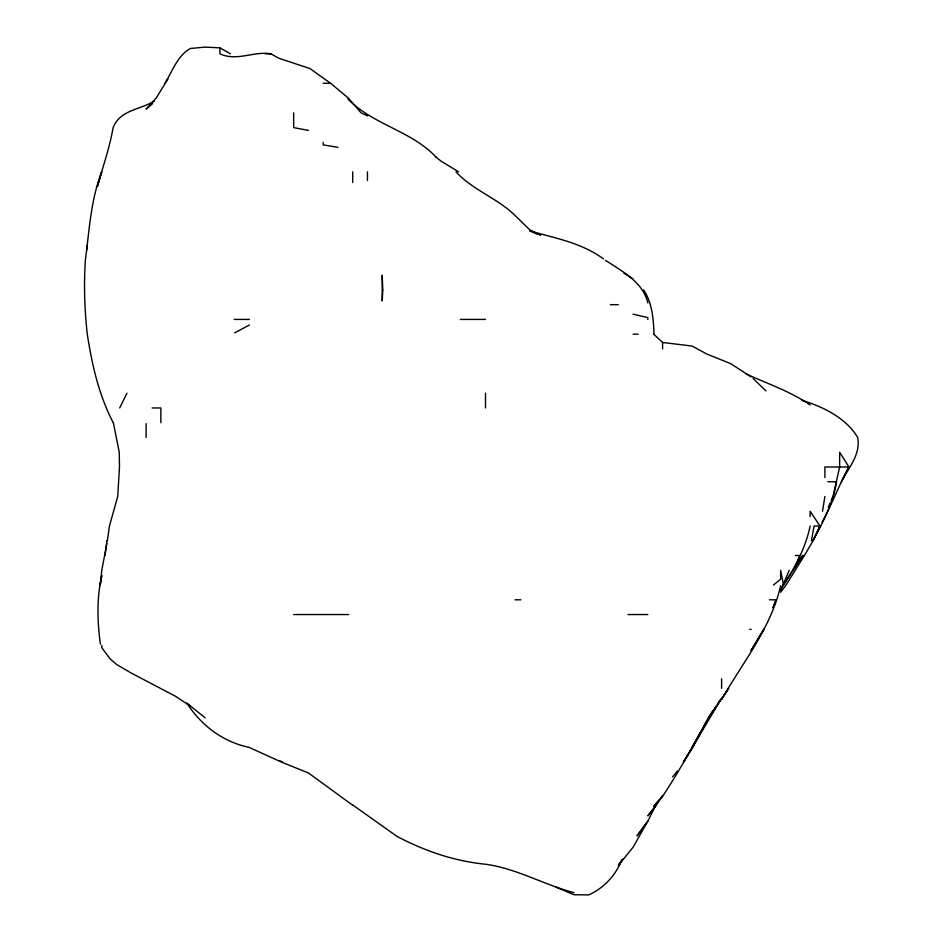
<?xml version="1.0" encoding="UTF-8"?>
<svg xmlns="http://www.w3.org/2000/svg" width="942" height="942" viewBox="0 0 942 942"><rect width="100%" height="100%" fill="white"/><g stroke="black" fill="none" stroke-linecap="round" stroke-linejoin="round"><path stroke-width="1.41" d="M105.045 555.521L106.917 540.767M107.341 540.767L109.449 526.013L117.726 496.493L119.481 466.985L119.245 452.231L113.358 422.711M822.519 511.247L824.898 496.493M106.882 543.452L101.842 569.922L100.205 585.029L101.842 575.432C96.626 597.864 97.25 621.379 100.405 644.057M811.403 540.767L814.088 526.013L819.987 526.013L813.04 540.767L804.409 555.521L786.052 585.029L780.624 592.247M833.281 495.151L839.652 466.985L839.652 452.231L848.907 466.985C839.028 484.977 831.986 504.311 822.025 522.233M810.144 526.013C805.28 549.139 793.8 569.875 780.624 589.209M780.624 585.724C770.992 628.184 742.791 662.344 721.607 699.423L728.672 688.331L708.466 717.839L716.944 705.358M621.661 860.034C615.903 875.283 603.645 888.2 588.797 894.9L574.043 894.723L555.592 886.999M780.624 590.61L789.231 570.275M776.161 599.795L772.923 607.837L776.031 599.795L769.39 599.795M619.966 862.719L618.823 865.404L622.615 859.257M828.336 507.232L830.067 503.205M831.221 500.52L832.94 496.493M119.693 407.957L126.97 393.203M842.595 479.278L848.907 466.985L824.898 466.985L824.898 477.582M720.5 699.918L675.025 776.867L662.579 796.543L653.795 806.376L659.07 799.782M708.325 717.839L692.747 747.347L683.386 762.113L691.369 748.725M164.838 83.32C172.492 71.321 177.273 55.755 190.378 48.478L205.132 47.1L219.898 47.865L230.472 53.812M716.874 705.546L708.808 717.839L692.087 747.512M706.841 721.242L692.087 747.347L700.448 732.593M841.336 481.739C848.66 467.679 860.847 454.633 857.703 437.477C846.081 417.989 823.249 406.779 802.089 400.385M719.594 700.907L718.251 703.085L720.936 698.94M662.579 795.389L655.632 806.376L647.825 815.878L655.161 806.376L647.825 821.283L637.063 835.884L647.825 821.13L633.071 847.258L618.305 865.404L620.707 861.718M783.273 585.029L795.389 567.025L799.805 555.521L795.389 555.521M709.126 716.615L713.118 710.456M167.994 78.787L156.195 98.074L146.116 109.131L152.628 103.608M672.623 776.867L677.333 771.074M773.429 585.029L780.624 579.189L780.624 570.275L783.556 585.029M154.406 100.982C140.37 109.861 120.376 109.531 113.111 127.594C109.661 147.788 102.784 166.946 97.332 186.61L101.736 171.856C90.691 200.022 89.29 230.708 85.345 260.392C83.756 284.99 84.568 309.706 87.288 334.175C92.01 364.754 98.828 395.075 113.252 422.711M234.652 332.891L249.406 324.99M265.503 53.812L270.86 53.812L278.914 58.274L309.965 68.566L330.642 83.32L348.352 98.074L361.057 112.84L367.451 115.878M323.188 83.32L330.642 83.32M610.357 304.666L618.305 304.666M234.217 319.42L249.406 319.42M460.332 319.42L485.507 319.42M633.071 334.175L638.158 334.175M653.736 334.175L662.579 342.464L692.087 346.044L706.841 354.039L730.78 363.694L751.115 376.859M152.121 407.957L160.87 407.957L160.87 422.711M827.759 481.739L836.578 481.739C833.128 502.934 823.108 522.115 812.97 540.767L819.987 526.013L810.144 511.247L810.144 516.675M515.015 599.795L520.844 599.795M293.668 614.549L348.728 614.549M628.02 614.549L647.825 614.549M749.667 629.303L751.115 629.303M270.86 53.812C253.787 50.915 236.842 61.713 219.898 53.812L219.898 47.865M337.942 147.317L323.188 144.891L323.188 142.348M308.434 130.42L293.668 127.594L293.668 112.84M633.071 314.157L647.825 317.584L647.825 319.42M574.043 892.651C544.005 884.856 516.734 868.477 485.507 864.238C454.197 861.118 424.724 851.026 396.971 836.378L352.697 804.951M745.746 373.727C767.365 383.712 790.491 391.319 810.144 405.036M248.982 747.347C222.536 741.695 201.294 725.493 186.846 703.085L205.132 717.839M249.406 747.524L281.54 762.113L308.434 772.97L352.697 805.245M537.823 234.358L529.769 230.884C555.203 238.196 581.626 242.8 603.551 258.944M540.684 235.347L529.769 229.836L515.015 215.471C497.376 198.079 472.943 190.272 455.999 171.856M132.221 673.565L175.624 696.326L190.378 706.147M280.115 760.889L282.518 762.113M131.35 673.13L116.596 664.451L110.026 658.811L101.842 647.719L101.842 645.282M623.851 273.098L627.172 275.158M628.349 275.924L633.071 279.009M605.659 260.392C622.238 271.508 642.797 281.705 647.825 302.912M458.613 171.856L441.233 161.259L435.958 157.102M347.81 98.886C372.997 124.815 411.324 130.714 436.052 157.102M753.094 378.448L765.87 390.895M643.645 289.912C652.264 302.971 653.501 318.961 653.972 334.175M721.607 678.805L721.607 688.331M662.579 342.464L662.579 348.929M485.507 393.203L485.507 407.957M367.451 171.856L367.451 180.511M352.697 171.856L352.697 182.524M146.116 423.641L146.116 437.477M87.088 245.638L87.088 249.665M382.782 289.912L382.216 301.004L382.216 275.158L382.782 289.912M763.832 629.303L751.115 650.463L763.832 629.303M802.808 555.521L795.389 566.413L802.808 555.521"/></g></svg>
